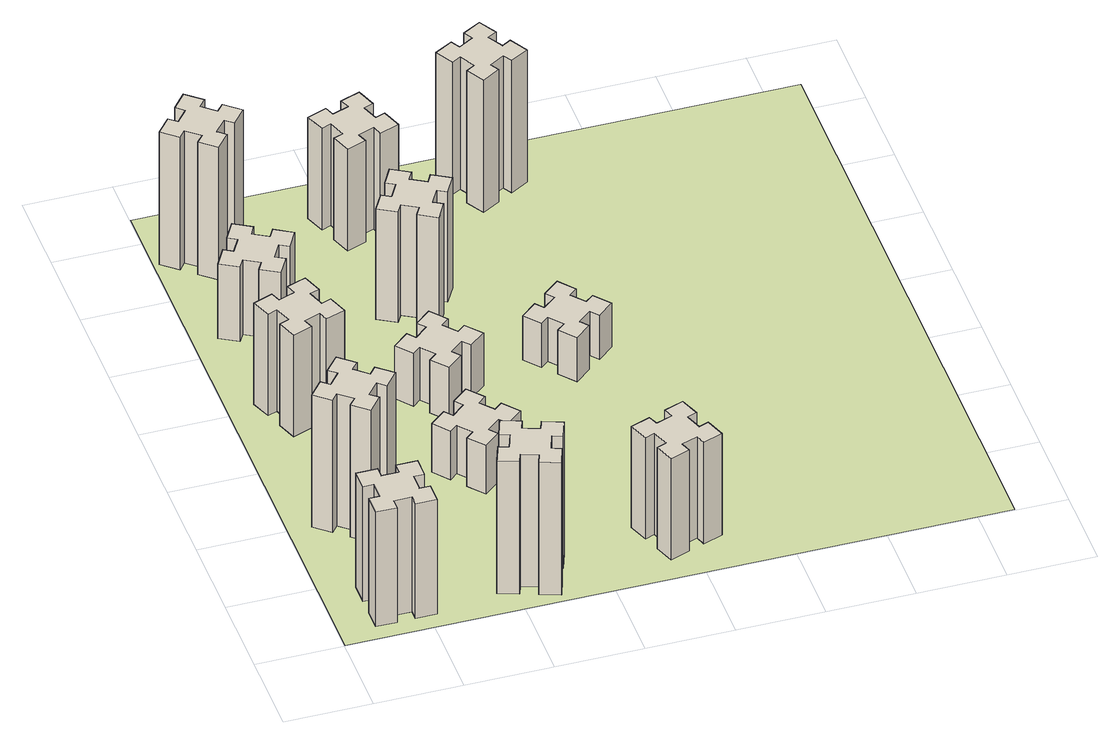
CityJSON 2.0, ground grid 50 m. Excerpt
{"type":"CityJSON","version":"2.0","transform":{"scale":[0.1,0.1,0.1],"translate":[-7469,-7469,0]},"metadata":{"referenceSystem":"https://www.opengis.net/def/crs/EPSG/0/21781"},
"CityObjects":{
"building1":{"type":"Building","attributes":{"class":"1000","function":"1000","usage":"1000","yearOfConstruction":2016,"roofType":"1000","measuredHeight":78,"storeysAboveGround":30,"storeysBelowGround":0},"geometry":[{"type":"Solid","lod":"1","boundaries":[[[[0,1,2,3,4,5,6,7,8,9,10,11,12,13,14,15,16,17,18,19]],[[17,16,20,21]],[[16,15,22,20]],[[15,14,23,22]],[[14,13,24,23]],[[13,12,25,24]],[[12,11,26,25]],[[11,10,27,26]],[[10,9,28,27]],[[9,8,29,28]],[[8,7,30,29]],[[7,6,31,30]],[[6,5,32,31]],[[5,4,33,32]],[[4,3,34,33]],[[3,2,35,34]],[[2,1,36,35]],[[1,0,37,36]],[[0,19,38,37]],[[19,18,39,38]],[[18,17,21,39]],[[24,25,26,27,28,29,30,31,32,33,34,35,36,37,38,39,21,20,22,23]]]]}]},
"building2":{"type":"Building","attributes":{"class":"1000","function":"1000","usage":"1000","yearOfConstruction":2016,"roofType":"1000","measuredHeight":90,"storeysAboveGround":30,"storeysBelowGround":0},"geometry":[{"type":"Solid","lod":"1","boundaries":[[[[40,41,42,43,44,45,46,47,48,49,50,51,52,53,54,55,56,57,58,59]],[[57,56,60,61]],[[56,55,62,60]],[[55,54,63,62]],[[54,53,64,63]],[[53,52,65,64]],[[52,51,66,65]],[[51,50,67,66]],[[50,49,68,67]],[[49,48,69,68]],[[48,47,70,69]],[[47,46,71,70]],[[46,45,72,71]],[[45,44,73,72]],[[44,43,74,73]],[[43,42,75,74]],[[42,41,76,75]],[[41,40,77,76]],[[40,59,78,77]],[[59,58,79,78]],[[58,57,61,79]],[[64,65,66,67,68,69,70,71,72,73,74,75,76,77,78,79,61,60,62,63]]]]}]},
"building3":{"type":"Building","attributes":{"class":"1000","function":"1000","usage":"1000","yearOfConstruction":2016,"roofType":"1000","measuredHeight":69,"storeysAboveGround":30,"storeysBelowGround":0},"geometry":[{"type":"Solid","lod":"1","boundaries":[[[[80,81,82,83,84,85,86,87,88,89,90,91,92,93,94,95,96,97,98,99]],[[97,96,100,101]],[[96,95,102,100]],[[95,94,103,102]],[[94,93,104,103]],[[93,92,105,104]],[[92,91,106,105]],[[91,90,107,106]],[[90,89,108,107]],[[89,88,109,108]],[[88,87,110,109]],[[87,86,111,110]],[[86,85,112,111]],[[85,84,113,112]],[[84,83,114,113]],[[83,82,115,114]],[[82,81,116,115]],[[81,80,117,116]],[[80,99,118,117]],[[99,98,119,118]],[[98,97,101,119]],[[104,105,106,107,108,109,110,111,112,113,114,115,116,117,118,119,101,100,102,103]]]]}]},
"building4":{"type":"Building","attributes":{"class":"1000","function":"1000","usage":"1000","yearOfConstruction":2016,"roofType":"1000","measuredHeight":51,"storeysAboveGround":30,"storeysBelowGround":0},"geometry":[{"type":"Solid","lod":"1","boundaries":[[[[120,121,122,123,124,125,126,127,128,129,130,131,132,133,134,135,136,137,138,139]],[[137,136,140,141]],[[136,135,142,140]],[[135,134,143,142]],[[134,133,144,143]],[[133,132,145,144]],[[132,131,146,145]],[[131,130,147,146]],[[130,129,148,147]],[[129,128,149,148]],[[128,127,150,149]],[[127,126,151,150]],[[126,125,152,151]],[[125,124,153,152]],[[124,123,154,153]],[[123,122,155,154]],[[122,121,156,155]],[[121,120,157,156]],[[120,139,158,157]],[[139,138,159,158]],[[138,137,141,159]],[[144,145,146,147,148,149,150,151,152,153,154,155,156,157,158,159,141,140,142,143]]]]}]},
"building5":{"type":"Building","attributes":{"class":"1000","function":"1000","usage":"1000","yearOfConstruction":2016,"roofType":"1000","measuredHeight":90,"storeysAboveGround":30,"storeysBelowGround":0},"geometry":[{"type":"Solid","lod":"1","boundaries":[[[[160,161,162,163,164,165,166,167,168,169,170,171,172,173,174,175,176,177,178,179]],[[177,176,180,181]],[[176,175,182,180]],[[175,174,183,182]],[[174,173,184,183]],[[173,172,185,184]],[[172,171,186,185]],[[171,170,187,186]],[[170,169,188,187]],[[169,168,189,188]],[[168,167,190,189]],[[167,166,191,190]],[[166,165,192,191]],[[165,164,193,192]],[[164,163,194,193]],[[163,162,195,194]],[[162,161,196,195]],[[161,160,197,196]],[[160,179,198,197]],[[179,178,199,198]],[[178,177,181,199]],[[184,185,186,187,188,189,190,191,192,193,194,195,196,197,198,199,181,180,182,183]]]]}]},
"building6":{"type":"Building","attributes":{"class":"1000","function":"1000","usage":"1000","yearOfConstruction":2016,"roofType":"1000","measuredHeight":90,"storeysAboveGround":30,"storeysBelowGround":0},"geometry":[{"type":"Solid","lod":"1","boundaries":[[[[200,201,202,203,204,205,206,207,208,209,210,211,212,213,214,215,216,217,218,219]],[[217,216,220,221]],[[216,215,222,220]],[[215,214,223,222]],[[214,213,224,223]],[[213,212,225,224]],[[212,211,226,225]],[[211,210,227,226]],[[210,209,228,227]],[[209,208,229,228]],[[208,207,230,229]],[[207,206,231,230]],[[206,205,232,231]],[[205,204,233,232]],[[204,203,234,233]],[[203,202,235,234]],[[202,201,236,235]],[[201,200,237,236]],[[200,219,238,237]],[[219,218,239,238]],[[218,217,221,239]],[[224,225,226,227,228,229,230,231,232,233,234,235,236,237,238,239,221,220,222,223]]]]}]},
"building7":{"type":"Building","attributes":{"class":"1000","function":"1000","usage":"1000","yearOfConstruction":2016,"roofType":"1000","measuredHeight":33,"storeysAboveGround":30,"storeysBelowGround":0},"geometry":[{"type":"Solid","lod":"1","boundaries":[[[[240,241,242,243,244,245,246,247,248,249,250,251,252,253,254,255,256,257,258,259]],[[257,256,260,261]],[[256,255,262,260]],[[255,254,263,262]],[[254,253,264,263]],[[253,252,265,264]],[[252,251,266,265]],[[251,250,267,266]],[[250,249,268,267]],[[249,248,269,268]],[[248,247,270,269]],[[247,246,271,270]],[[246,245,272,271]],[[245,244,273,272]],[[244,243,274,273]],[[243,242,275,274]],[[242,241,276,275]],[[241,240,277,276]],[[240,259,278,277]],[[259,258,279,278]],[[258,257,261,279]],[[264,265,266,267,268,269,270,271,272,273,274,275,276,277,278,279,261,260,262,263]]]]}]},
"building8":{"type":"Building","attributes":{"class":"1000","function":"1000","usage":"1000","yearOfConstruction":2016,"roofType":"1000","measuredHeight":36,"storeysAboveGround":30,"storeysBelowGround":0},"geometry":[{"type":"Solid","lod":"1","boundaries":[[[[280,281,282,283,284,285,286,287,288,289,290,291,292,293,294,295,296,297,298,299]],[[297,296,300,301]],[[296,295,302,300]],[[295,294,303,302]],[[294,293,304,303]],[[293,292,305,304]],[[292,291,306,305]],[[291,290,307,306]],[[290,289,308,307]],[[289,288,309,308]],[[288,287,310,309]],[[287,286,311,310]],[[286,285,312,311]],[[285,284,313,312]],[[284,283,314,313]],[[283,282,315,314]],[[282,281,316,315]],[[281,280,317,316]],[[280,299,318,317]],[[299,298,319,318]],[[298,297,301,319]],[[304,305,306,307,308,309,310,311,312,313,314,315,316,317,318,319,301,300,302,303]]]]}]},
"building9":{"type":"Building","attributes":{"class":"1000","function":"1000","usage":"1000","yearOfConstruction":2016,"roofType":"1000","measuredHeight":75,"storeysAboveGround":30,"storeysBelowGround":0},"geometry":[{"type":"Solid","lod":"1","boundaries":[[[[320,321,322,323,324,325,326,327,328,329,330,331,332,333,334,335,336,337,338,339]],[[337,336,340,341]],[[336,335,342,340]],[[335,334,343,342]],[[334,333,344,343]],[[333,332,345,344]],[[332,331,346,345]],[[331,330,347,346]],[[330,329,348,347]],[[329,328,349,348]],[[328,327,350,349]],[[327,326,351,350]],[[326,325,352,351]],[[325,324,353,352]],[[324,323,354,353]],[[323,322,355,354]],[[322,321,356,355]],[[321,320,357,356]],[[320,339,358,357]],[[339,338,359,358]],[[338,337,341,359]],[[344,345,346,347,348,349,350,351,352,353,354,355,356,357,358,359,341,340,342,343]]]]}]},
"building10":{"type":"Building","attributes":{"class":"1000","function":"1000","usage":"1000","yearOfConstruction":2016,"roofType":"1000","measuredHeight":69,"storeysAboveGround":30,"storeysBelowGround":0},"geometry":[{"type":"Solid","lod":"1","boundaries":[[[[360,361,362,363,364,365,366,367,368,369,370,371,372,373,374,375,376,377,378,379]],[[377,376,380,381]],[[376,375,382,380]],[[375,374,383,382]],[[374,373,384,383]],[[373,372,385,384]],[[372,371,386,385]],[[371,370,387,386]],[[370,369,388,387]],[[369,368,389,388]],[[368,367,390,389]],[[367,366,391,390]],[[366,365,392,391]],[[365,364,393,392]],[[364,363,394,393]],[[363,362,395,394]],[[362,361,396,395]],[[361,360,397,396]],[[360,379,398,397]],[[379,378,399,398]],[[378,377,381,399]],[[384,385,386,387,388,389,390,391,392,393,394,395,396,397,398,399,381,380,382,383]]]]}]},
"building11":{"type":"Building","attributes":{"class":"1000","function":"1000","usage":"1000","yearOfConstruction":2016,"roofType":"1000","measuredHeight":69,"storeysAboveGround":30,"storeysBelowGround":0},"geometry":[{"type":"Solid","lod":"1","boundaries":[[[[400,401,402,403,404,405,406,407,408,409,410,411,412,413,414,415,416,417,418,419]],[[417,416,420,421]],[[416,415,422,420]],[[415,414,423,422]],[[414,413,424,423]],[[413,412,425,424]],[[412,411,426,425]],[[411,410,427,426]],[[410,409,428,427]],[[409,408,429,428]],[[408,407,430,429]],[[407,406,431,430]],[[406,405,432,431]],[[405,404,433,432]],[[404,403,434,433]],[[403,402,435,434]],[[402,401,436,435]],[[401,400,437,436]],[[400,419,438,437]],[[419,418,439,438]],[[418,417,421,439]],[[424,425,426,427,428,429,430,431,432,433,434,435,436,437,438,439,421,420,422,423]]]]}]},
"building12":{"type":"Building","attributes":{"class":"1000","function":"1000","usage":"1000","yearOfConstruction":2016,"roofType":"1000","measuredHeight":30,"storeysAboveGround":30,"storeysBelowGround":0},"geometry":[{"type":"Solid","lod":"1","boundaries":[[[[440,441,442,443,444,445,446,447,448,449,450,451,452,453,454,455,456,457,458,459]],[[457,456,460,461]],[[456,455,462,460]],[[455,454,463,462]],[[454,453,464,463]],[[453,452,465,464]],[[452,451,466,465]],[[451,450,467,466]],[[450,449,468,467]],[[449,448,469,468]],[[448,447,470,469]],[[447,446,471,470]],[[446,445,472,471]],[[445,444,473,472]],[[444,443,474,473]],[[443,442,475,474]],[[442,441,476,475]],[[441,440,477,476]],[[440,459,478,477]],[[459,458,479,478]],[[458,457,461,479]],[[464,465,466,467,468,469,470,471,472,473,474,475,476,477,478,479,461,460,462,463]]]]}]},
"building13":{"type":"Building","attributes":{"class":"1000","function":"1000","usage":"1000","yearOfConstruction":2016,"roofType":"1000","measuredHeight":90,"storeysAboveGround":30,"storeysBelowGround":0},"geometry":[{"type":"Solid","lod":"1","boundaries":[[[[480,481,482,483,484,485,486,487,488,489,490,491,492,493,494,495,496,497,498,499]],[[497,496,500,501]],[[496,495,502,500]],[[495,494,503,502]],[[494,493,504,503]],[[493,492,505,504]],[[492,491,506,505]],[[491,490,507,506]],[[490,489,508,507]],[[489,488,509,508]],[[488,487,510,509]],[[487,486,511,510]],[[486,485,512,511]],[[485,484,513,512]],[[484,483,514,513]],[[483,482,515,514]],[[482,481,516,515]],[[481,480,517,516]],[[480,499,518,517]],[[499,498,519,518]],[[498,497,501,519]],[[504,505,506,507,508,509,510,511,512,513,514,515,516,517,518,519,501,500,502,503]]]]}]},
"landuse1":{"type":"LandUse","attributes":{"name":"plot1","function":"1010"},"geometry":[{"type":"MultiSurface","lod":"1","boundaries":[[[520,521,522,523]]]}]}
},
"vertices":[
[265,325,0],[265,225,0],[205,225,0],[205,105,0],[325,105,0],[325,165,0],[425,165,0],[425,105,0],[545,105,0],[545,225,0],[485,225,0],[485,325,0],[545,325,0],[545,445,0],[425,445,0],[425,385,0],[325,385,0],[325,445,0],[205,445,0],[205,325,0],[325,385,780],[325,445,780],[425,385,780],[425,445,780],[545,445,780],[545,325,780],[485,325,780],[485,225,780],[545,225,780],[545,105,780],[425,105,780],[425,165,780],[325,165,780],[325,105,780],[205,105,780],[205,225,780],[265,225,780],[265,325,780],[205,325,780],[205,445,780],
[484,1067,0],[408,1132,0],[446,1178,0],[354,1255,0],[277,1163,0],[323,1124,0],[259,1048,0],[213,1086,0],[136,994,0],[228,917,0],[266,963,0],[343,899,0],[304,853,0],[396,776,0],[473,868,0],[427,906,0],[492,983,0],[538,944,0],[615,1036,0],[523,1113,0],[492,983,900],[538,944,900],[427,906,900],[473,868,900],[396,776,900],[304,853,900],[343,899,900],[266,963,900],[228,917,900],[136,994,900],[213,1086,900],[259,1048,900],[323,1124,900],[277,1163,900],[354,1255,900],[446,1178,900],[408,1132,900],[484,1067,900],[523,1113,900],[615,1036,900],
[366,1835,0],[460,1869,0],[480,1813,0],[593,1854,0],[552,1967,0],[496,1946,0],[462,2040,0],[518,2060,0],[477,2173,0],[364,2132,0],[385,2076,0],[291,2042,0],[270,2098,0],[157,2057,0],[199,1944,0],[255,1965,0],[289,1871,0],[233,1850,0],[274,1737,0],[387,1779,0],[289,1871,690],[233,1850,690],[255,1965,690],[199,1944,690],[157,2057,690],[270,2098,690],[291,2042,690],[385,2076,690],[364,2132,690],[477,2173,690],[518,2060,690],[462,2040,690],[496,1946,690],[552,1967,690],[593,1854,690],[480,1813,690],[460,1869,690],[366,1835,690],[387,1779,690],[274,1737,690],
[446,2597,0],[496,2684,0],[548,2654,0],[608,2758,0],[504,2818,0],[474,2766,0],[387,2816,0],[417,2868,0],[313,2928,0],[253,2824,0],[305,2794,0],[255,2707,0],[203,2737,0],[143,2633,0],[247,2573,0],[277,2625,0],[364,2575,0],[334,2523,0],[438,2463,0],[498,2567,0],[364,2575,510],[334,2523,510],[277,2625,510],[247,2573,510],[143,2633,510],[203,2737,510],[255,2707,510],[305,2794,510],[253,2824,510],[313,2928,510],[417,2868,510],[387,2816,510],[474,2766,510],[504,2818,510],[608,2758,510],[548,2654,510],[496,2684,510],[446,2597,510],[498,2567,510],[438,2463,510],
[1029,360,0],[995,266,0],[939,287,0],[897,174,0],[1010,133,0],[1031,189,0],[1125,155,0],[1104,99,0],[1217,57,0],[1258,170,0],[1202,191,0],[1236,285,0],[1292,264,0],[1333,377,0],[1220,418,0],[1200,362,0],[1106,396,0],[1127,452,0],[1014,493,0],[973,380,0],[1106,396,900],[1127,452,900],[1200,362,900],[1220,418,900],[1333,377,900],[1292,264,900],[1236,285,900],[1202,191,900],[1258,170,900],[1217,57,900],[1104,99,900],[1125,155,900],[1031,189,900],[1010,133,900],[897,174,900],[939,287,900],[995,266,900],[1029,360,900],[973,380,900],[1014,493,900],
[384,3387,0],[308,3452,0],[346,3498,0],[254,3575,0],[177,3483,0],[223,3444,0],[159,3368,0],[113,3406,0],[36,3314,0],[128,3237,0],[166,3283,0],[243,3219,0],[204,3173,0],[296,3096,0],[373,3188,0],[327,3226,0],[392,3303,0],[438,3264,0],[515,3356,0],[423,3433,0],[392,3303,900],[438,3264,900],[327,3226,900],[373,3188,900],[296,3096,900],[204,3173,900],[243,3219,900],[166,3283,900],[128,3237,900],[36,3314,900],[113,3406,900],[159,3368,900],[223,3444,900],[177,3483,900],[254,3575,900],[346,3498,900],[308,3452,900],[384,3387,900],[423,3433,900],[515,3356,900],
[1083,1332,0],[1006,1267,0],[968,1313,0],[876,1236,0],[953,1144,0],[999,1183,0],[1063,1106,0],[1017,1068,0],[1094,976,0],[1186,1053,0],[1148,1099,0],[1224,1163,0],[1263,1117,0],[1355,1194,0],[1278,1286,0],[1232,1248,0],[1167,1324,0],[1213,1363,0],[1136,1455,0],[1044,1378,0],[1167,1324,330],[1213,1363,330],[1232,1248,330],[1278,1286,330],[1355,1194,330],[1263,1117,330],[1224,1163,330],[1148,1099,330],[1186,1053,330],[1094,976,330],[1017,1068,330],[1063,1106,330],[999,1183,330],[953,1144,330],[876,1236,330],[968,1313,330],[1006,1267,330],[1083,1332,330],[1044,1378,330],[1136,1455,330],
[1083,1972,0],[1006,1907,0],[968,1953,0],[876,1876,0],[953,1784,0],[999,1823,0],[1063,1746,0],[1017,1708,0],[1094,1616,0],[1186,1693,0],[1148,1739,0],[1224,1803,0],[1263,1757,0],[1355,1834,0],[1278,1926,0],[1232,1888,0],[1167,1964,0],[1213,2003,0],[1136,2095,0],[1044,2018,0],[1167,1964,360],[1213,2003,360],[1232,1888,360],[1278,1926,360],[1355,1834,360],[1263,1757,360],[1224,1803,360],[1148,1739,360],[1186,1693,360],[1094,1616,360],[1017,1708,360],[1063,1746,360],[999,1823,360],[953,1784,360],[876,1876,360],[968,1953,360],[1006,1907,360],[1083,1972,360],[1044,2018,360],[1136,2095,360],
[1314,2666,0],[1227,2716,0],[1257,2768,0],[1153,2828,0],[1093,2724,0],[1145,2694,0],[1095,2607,0],[1043,2637,0],[983,2533,0],[1087,2473,0],[1117,2525,0],[1204,2475,0],[1174,2423,0],[1278,2363,0],[1338,2467,0],[1286,2497,0],[1336,2584,0],[1388,2554,0],[1448,2658,0],[1344,2718,0],[1336,2584,750],[1388,2554,750],[1286,2497,750],[1338,2467,750],[1278,2363,750],[1174,2423,750],[1204,2475,750],[1117,2525,750],[1087,2473,750],[983,2533,750],[1043,2637,750],[1095,2607,750],[1145,2694,750],[1093,2724,750],[1153,2828,750],[1257,2768,750],[1227,2716,750],[1314,2666,750],[1344,2718,750],[1448,2658,750],
[1965,496,0],[1871,462,0],[1850,518,0],[1737,477,0],[1779,364,0],[1835,385,0],[1869,291,0],[1813,270,0],[1854,157,0],[1967,199,0],[1946,255,0],[2040,289,0],[2060,233,0],[2173,274,0],[2132,387,0],[2076,366,0],[2042,460,0],[2098,480,0],[2057,593,0],[1944,552,0],[2042,460,690],[2098,480,690],[2076,366,690],[2132,387,690],[2173,274,690],[2060,233,690],[2040,289,690],[1946,255,690],[1967,199,690],[1854,157,690],[1813,270,690],[1869,291,690],[1835,385,690],[1779,364,690],[1737,477,690],[1850,518,690],[1871,462,690],[1965,496,690],[1944,552,690],[2057,593,690],
[1125,3456,0],[1031,3422,0],[1010,3478,0],[897,3437,0],[939,3324,0],[995,3345,0],[1029,3251,0],[973,3230,0],[1014,3117,0],[1127,3159,0],[1106,3215,0],[1200,3249,0],[1220,3193,0],[1333,3234,0],[1292,3347,0],[1236,3326,0],[1202,3420,0],[1258,3440,0],[1217,3553,0],[1104,3512,0],[1202,3420,690],[1258,3440,690],[1236,3326,690],[1292,3347,690],[1333,3234,690],[1220,3193,690],[1200,3249,690],[1106,3215,690],[1127,3159,690],[1014,3117,690],[973,3230,690],[1029,3251,690],[995,3345,690],[939,3324,690],[897,3437,690],[1010,3478,690],[1031,3422,690],[1125,3456,690],[1104,3512,690],[1217,3553,690],
[1972,1988,0],[1907,2064,0],[1953,2103,0],[1876,2195,0],[1784,2118,0],[1823,2072,0],[1746,2007,0],[1708,2053,0],[1616,1976,0],[1693,1884,0],[1739,1923,0],[1803,1846,0],[1757,1808,0],[1834,1716,0],[1926,1793,0],[1888,1839,0],[1964,1903,0],[2003,1857,0],[2095,1934,0],[2018,2026,0],[1964,1903,300],[2003,1857,300],[1888,1839,300],[1926,1793,300],[1834,1716,300],[1757,1808,300],[1803,1846,300],[1739,1923,300],[1693,1884,300],[1616,1976,300],[1708,2053,300],[1746,2007,300],[1823,2072,300],[1784,2118,300],[1876,2195,300],[1953,2103,300],[1907,2064,300],[1972,1988,300],[2018,2026,300],[2095,1934,300],
[1844,3556,0],[1757,3506,0],[1727,3558,0],[1623,3498,0],[1683,3394,0],[1735,3424,0],[1785,3337,0],[1733,3307,0],[1793,3203,0],[1897,3263,0],[1867,3315,0],[1954,3365,0],[1984,3313,0],[2088,3373,0],[2028,3477,0],[1976,3447,0],[1926,3534,0],[1978,3564,0],[1918,3668,0],[1814,3608,0],[1926,3534,900],[1978,3564,900],[1976,3447,900],[2028,3477,900],[2088,3373,900],[1984,3313,900],[1954,3365,900],[1867,3315,900],[1897,3263,900],[1793,3203,900],[1733,3307,900],[1785,3337,900],[1735,3424,900],[1683,3394,900],[1623,3498,900],[1727,3558,900],[1757,3506,900],[1844,3556,900],[1814,3608,900],[1918,3668,900],
[5,3705,0],[3705,3705,0],[3705,5,0],[5,5,0]
]}
